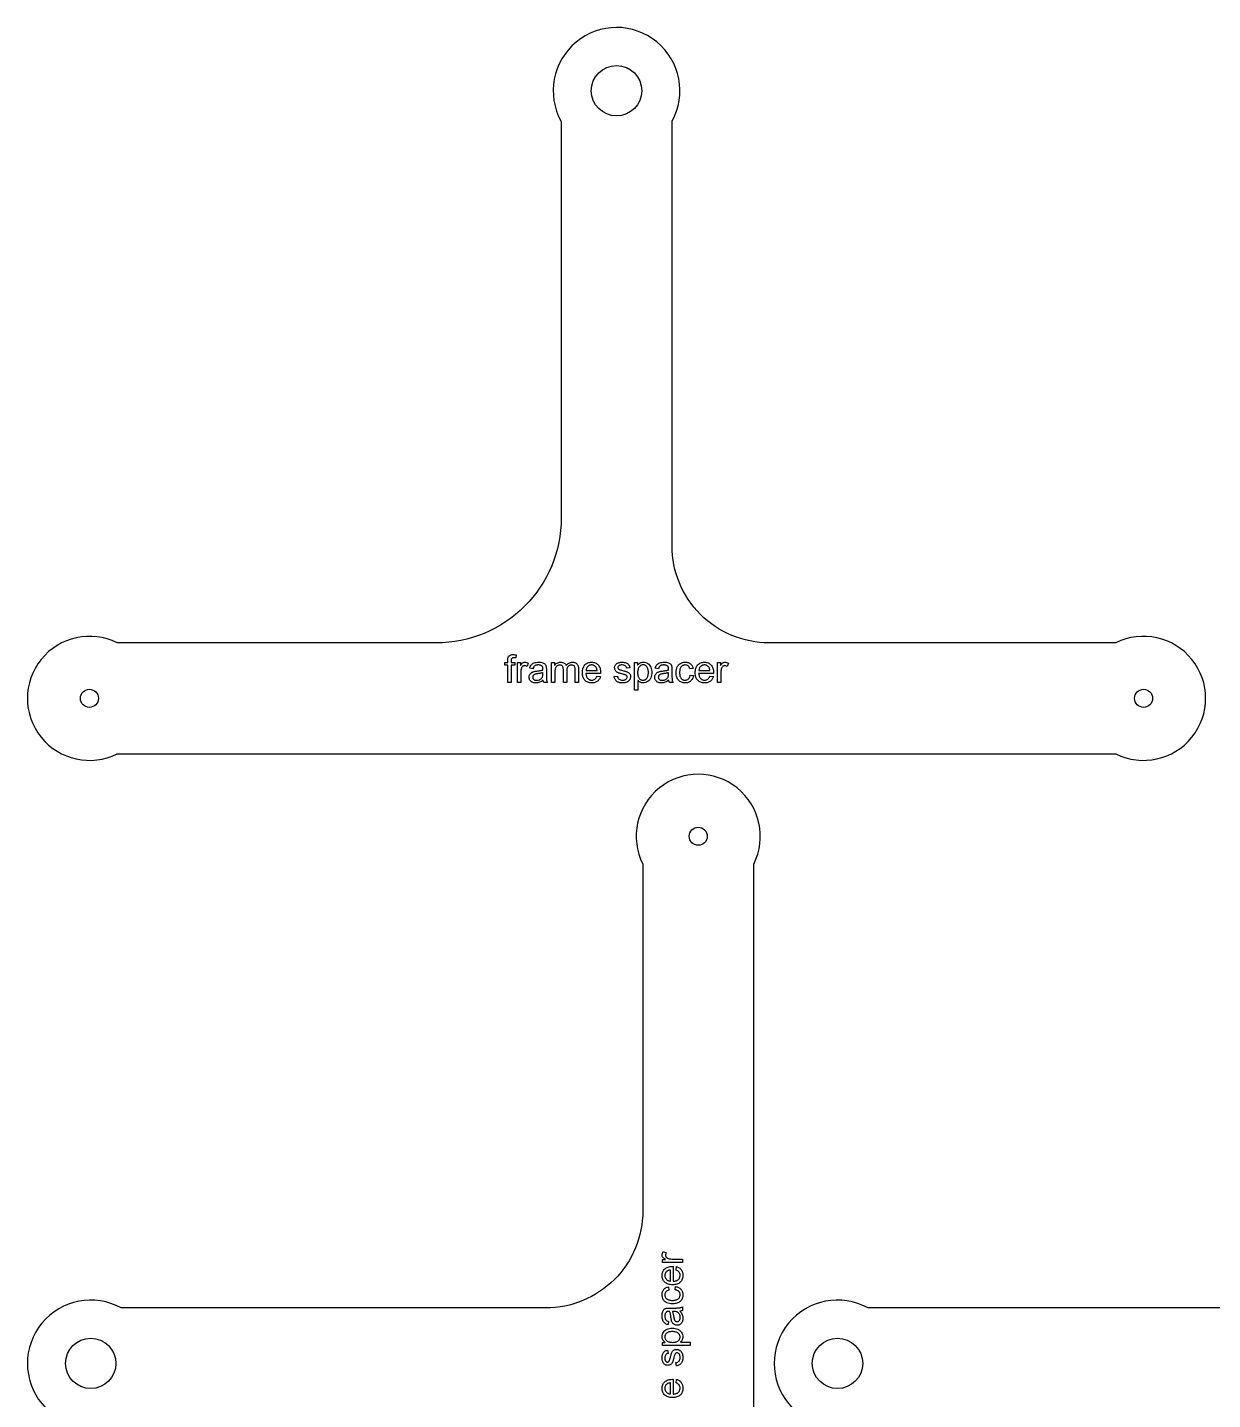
# Model space of a CAD drawing. Header units: millimetres. Extents: x 18 to 1175, y 18 to 1174.
# Drawn here: x 18 to 531, y 580 to 1174 of the extents above; entities that cross this region are included whole.
import ezdxf

# ---------------------------------------------------------------- set-up
doc = ezdxf.new("R2010")
doc.units = ezdxf.units.MM
doc.layers.add('cut', color=5, linetype='Continuous', true_color=0x0000ff)
doc.layers.add('line engraving', color=1, linetype='Continuous', true_color=0xff0000)

msp = doc.modelspace()

# ---------------------------------------------------------------- linework, layer by layer
at = {"layer": 'cut', "color": 5, "true_color": 0x0000ff}
for points in [[(296.83, 949.53), (296.83, 1133.13, 1.695342), (248.89, 1133.02), (248.89, 961.53, -0.414214), (194.89, 907.53), (56.83, 907.53, 1.618034), (56.83, 859.53), (488.83, 859.53, 1.618034), (488.83, 907.53), (338.83, 907.53, -0.414214)], [(242.19, 619.86), (58.59, 619.86, 1.695342), (58.69, 571.91), (230.19, 571.91, -0.414214), (284.19, 517.91), (284.19, 379.86, 1.618034), (332.19, 379.86), (332.19, 811.86, 1.618034), (284.19, 811.86), (284.19, 661.86, -0.414214)], [(565.22, 619.86), (381.62, 619.86, 1.695342), (381.72, 571.91), (553.22, 571.91, -0.414214), (607.22, 517.91), (607.22, 379.86, 1.618034), (655.22, 379.86), (655.22, 811.86, 1.618034), (607.22, 811.86), (607.22, 661.86, -0.414214)]]:
    msp.add_lwpolyline(points, format="xyb", close=True, dxfattribs=at)
for centre, radius in [((272.83, 1146.33), 10.9), ((44.83, 883.53), 3.9), ((500.83, 883.53), 3.9), ((308.19, 823.86), 3.9), ((45.39, 595.86), 10.9), ((368.42, 595.86), 10.9)]:
    msp.add_circle(centre, radius, dxfattribs=at)
at = {"layer": 'line engraving', "color": 1, "true_color": 0xff0000}
for points in [[(225.74, 890.39), (225.74, 897.85), (224.46, 897.85), (224.46, 898.98), (225.74, 898.98), (225.74, 899.89), (225.75, 900.3), (225.78, 900.65), (225.83, 900.94), (225.9, 901.18), (226.02, 901.45), (226.19, 901.69), (226.39, 901.91), (226.64, 902.1), (226.93, 902.25), (227.27, 902.36), (227.67, 902.43), (228.12, 902.45), (228.44, 902.44), (228.77, 902.41), (229.12, 902.37), (229.48, 902.31), (229.26, 901.04), (229.04, 901.07), (228.82, 901.1), (228.61, 901.11), (228.4, 901.12), (228.1, 901.1), (227.84, 901.05), (227.63, 900.96), (227.47, 900.83), (227.35, 900.66), (227.26, 900.43), (227.21, 900.13), (227.19, 899.77), (227.19, 898.98), (228.87, 898.98), (228.87, 897.85), (227.19, 897.85), (227.19, 890.39), (225.74, 890.39)], [(229.98, 890.39), (229.98, 898.98), (231.29, 898.98), (231.29, 897.68), (231.54, 898.1), (231.77, 898.44), (232, 898.7), (232.22, 898.88), (232.44, 899.01), (232.66, 899.1), (232.9, 899.16), (233.15, 899.17), (233.52, 899.15), (233.9, 899.06), (234.27, 898.91), (234.65, 898.71), (234.15, 897.35), (233.88, 897.49), (233.61, 897.59), (233.35, 897.65), (233.08, 897.67), (232.85, 897.65), (232.63, 897.6), (232.42, 897.51), (232.22, 897.38), (232.05, 897.23), (231.9, 897.04), (231.78, 896.83), (231.68, 896.59), (231.57, 896.19), (231.5, 895.77), (231.45, 895.34), (231.44, 894.89), (231.44, 890.39), (229.98, 890.39)], [(241.12, 891.45), (240.72, 891.13), (240.33, 890.86), (239.94, 890.64), (239.56, 890.48), (239.18, 890.35), (238.79, 890.27), (238.38, 890.21), (237.96, 890.19), (237.61, 890.21), (237.29, 890.24), (236.99, 890.29), (236.71, 890.37), (236.44, 890.47), (236.2, 890.58), (235.98, 890.72), (235.78, 890.89), (235.6, 891.07), (235.45, 891.26), (235.32, 891.46), (235.21, 891.67), (235.13, 891.9), (235.07, 892.14), (235.03, 892.39), (235.02, 892.65), (235.04, 892.96), (235.09, 893.26), (235.18, 893.54), (235.31, 893.81), (235.46, 894.05), (235.64, 894.28), (235.84, 894.47), (236.06, 894.64), (236.3, 894.79), (236.56, 894.92), (236.83, 895.03), (237.11, 895.12), (237.35, 895.18), (237.65, 895.23), (238, 895.29), (238.4, 895.34), (238.83, 895.39), (239.23, 895.45), (239.6, 895.51), (239.93, 895.57), (240.24, 895.63), (240.53, 895.7), (240.78, 895.77), (241, 895.84), (241, 895.98), (241.01, 896.09), (241.01, 896.17), (241.01, 896.22), (241, 896.44), (240.98, 896.63), (240.95, 896.82), (240.91, 896.98), (240.85, 897.13), (240.78, 897.26), (240.69, 897.38), (240.6, 897.48), (240.45, 897.59), (240.28, 897.69), (240.1, 897.78), (239.9, 897.85), (239.69, 897.9), (239.45, 897.94), (239.2, 897.96), (238.94, 897.97), (238.69, 897.96), (238.46, 897.95), (238.24, 897.92), (238.04, 897.88), (237.86, 897.83), (237.7, 897.77), (237.55, 897.69), (237.42, 897.61), (237.19, 897.39), (236.99, 897.11), (236.83, 896.76), (236.7, 896.33), (235.27, 896.53), (235.39, 896.96), (235.53, 897.36), (235.71, 897.7), (235.91, 898.01), (236.16, 898.27), (236.46, 898.5), (236.8, 898.7), (237.2, 898.87), (237.64, 899), (238.11, 899.1), (238.61, 899.16), (239.15, 899.17), (239.67, 899.16), (240.14, 899.11), (240.57, 899.03), (240.94, 898.92), (241.26, 898.78), (241.53, 898.62), (241.76, 898.45), (241.95, 898.26), (242.1, 898.06), (242.22, 897.82), (242.32, 897.56), (242.4, 897.27), (242.43, 897.05), (242.45, 896.75), (242.47, 896.38), (242.47, 895.93), (242.47, 893.99), (242.47, 893.5), (242.48, 893.07), (242.49, 892.68), (242.5, 892.33), (242.51, 892.03), (242.52, 891.78), (242.54, 891.58), (242.57, 891.42), (242.62, 891.15), (242.7, 890.89), (242.81, 890.64), (242.93, 890.39), (241.41, 890.39), (241.31, 890.63), (241.23, 890.88), (241.16, 891.16), (241.12, 891.45)], [(244.73, 890.39), (244.73, 898.98), (246.03, 898.98), (246.03, 897.77), (246.25, 898.08), (246.5, 898.34), (246.79, 898.58), (247.11, 898.79), (247.46, 898.96), (247.83, 899.08), (248.22, 899.15), (248.64, 899.17), (249.09, 899.15), (249.51, 899.08), (249.88, 898.95), (250.2, 898.78), (250.49, 898.56), (250.72, 898.3), (250.92, 898.01), (251.06, 897.67), (251.33, 898.02), (251.61, 898.33), (251.91, 898.59), (252.24, 898.8), (252.58, 898.96), (252.94, 899.08), (253.32, 899.15), (253.72, 899.17), (254.03, 899.16), (254.32, 899.13), (254.59, 899.07), (254.85, 899), (255.08, 898.9), (255.3, 898.78), (255.5, 898.63), (255.68, 898.47), (255.84, 898.28), (255.98, 898.06), (256.1, 897.83), (256.2, 897.57), (256.27, 897.28), (256.33, 896.97), (256.36, 896.64), (256.37, 896.29), (256.37, 890.39), (254.92, 890.39), (254.92, 895.8), (254.91, 896.21), (254.89, 896.55), (254.84, 896.84), (254.78, 897.06), (254.7, 897.24), (254.58, 897.41), (254.44, 897.55), (254.27, 897.68), (254.07, 897.78), (253.86, 897.85), (253.64, 897.9), (253.39, 897.91), (253.17, 897.9), (252.96, 897.87), (252.76, 897.83), (252.56, 897.76), (252.38, 897.68), (252.21, 897.57), (252.04, 897.45), (251.89, 897.31), (251.75, 897.15), (251.63, 896.96), (251.52, 896.76), (251.44, 896.53), (251.37, 896.27), (251.33, 896), (251.3, 895.7), (251.29, 895.38), (251.29, 890.39), (249.83, 890.39), (249.83, 895.97), (249.81, 896.43), (249.75, 896.82), (249.63, 897.15), (249.48, 897.43), (249.38, 897.54), (249.27, 897.64), (249.15, 897.72), (249.01, 897.79), (248.86, 897.84), (248.69, 897.88), (248.51, 897.9), (248.31, 897.91), (248.01, 897.89), (247.72, 897.83), (247.44, 897.73), (247.18, 897.59), (246.93, 897.41), (246.73, 897.19), (246.56, 896.94), (246.42, 896.64), (246.32, 896.3), (246.24, 895.88), (246.2, 895.4), (246.19, 894.85), (246.19, 890.39), (244.73, 890.39)], [(264.41, 893.16), (265.92, 892.97), (265.82, 892.65), (265.7, 892.35), (265.56, 892.06), (265.41, 891.8), (265.23, 891.55), (265.04, 891.32), (264.83, 891.11), (264.6, 890.92), (264.35, 890.75), (264.08, 890.6), (263.8, 890.48), (263.5, 890.38), (263.19, 890.3), (262.85, 890.24), (262.5, 890.21), (262.14, 890.19), (261.68, 890.21), (261.24, 890.27), (260.83, 890.36), (260.45, 890.49), (260.09, 890.65), (259.75, 890.85), (259.44, 891.08), (259.15, 891.36), (258.89, 891.66), (258.67, 891.99), (258.48, 892.36), (258.32, 892.75), (258.2, 893.17), (258.11, 893.62), (258.06, 894.1), (258.05, 894.61), (258.06, 895.14), (258.11, 895.64), (258.2, 896.1), (258.32, 896.54), (258.48, 896.94), (258.67, 897.32), (258.9, 897.66), (259.16, 897.98), (259.45, 898.26), (259.76, 898.5), (260.09, 898.71), (260.44, 898.88), (260.82, 899.01), (261.21, 899.1), (261.62, 899.16), (262.06, 899.17), (262.48, 899.16), (262.88, 899.1), (263.26, 899.01), (263.62, 898.88), (263.96, 898.72), (264.29, 898.51), (264.59, 898.28), (264.87, 898), (265.13, 897.69), (265.35, 897.36), (265.54, 896.99), (265.69, 896.59), (265.81, 896.16), (265.9, 895.7), (265.95, 895.22), (265.96, 894.7), (265.96, 894.63), (265.96, 894.54), (265.96, 894.43), (265.96, 894.31), (259.55, 894.31), (259.58, 893.97), (259.63, 893.65), (259.7, 893.34), (259.79, 893.06), (259.9, 892.8), (260.03, 892.56), (260.18, 892.34), (260.35, 892.14), (260.54, 891.97), (260.73, 891.82), (260.94, 891.69), (261.16, 891.58), (261.39, 891.5), (261.63, 891.44), (261.88, 891.4), (262.15, 891.39), (262.53, 891.42), (262.89, 891.5), (263.22, 891.63), (263.51, 891.81), (263.78, 892.05), (264.02, 892.36), (264.23, 892.73), (264.41, 893.16)], [(259.63, 895.51), (264.43, 895.51), (264.4, 895.77), (264.36, 896.02), (264.3, 896.25), (264.24, 896.46), (264.17, 896.65), (264.08, 896.83), (263.99, 896.99), (263.88, 897.14), (263.7, 897.33), (263.5, 897.5), (263.3, 897.65), (263.08, 897.77), (262.85, 897.86), (262.6, 897.92), (262.34, 897.96), (262.07, 897.98), (261.83, 897.97), (261.59, 897.94), (261.37, 897.88), (261.15, 897.81), (260.94, 897.71), (260.75, 897.6), (260.56, 897.46), (260.39, 897.31), (260.23, 897.13), (260.08, 896.94), (259.96, 896.74), (259.86, 896.52), (259.77, 896.29), (259.71, 896.04), (259.66, 895.78), (259.63, 895.51)], [(271.76, 892.95), (273.2, 893.18), (273.29, 892.77), (273.43, 892.42), (273.63, 892.11), (273.88, 891.85), (274.19, 891.65), (274.54, 891.51), (274.96, 891.42), (275.43, 891.39), (275.67, 891.4), (275.9, 891.42), (276.11, 891.45), (276.3, 891.49), (276.48, 891.55), (276.64, 891.62), (276.79, 891.7), (276.92, 891.8), (277.13, 892.01), (277.28, 892.24), (277.37, 892.49), (277.4, 892.76), (277.38, 892.99), (277.3, 893.2), (277.16, 893.38), (276.97, 893.54), (276.89, 893.59), (276.77, 893.64), (276.63, 893.7), (276.45, 893.76), (276.25, 893.82), (276.03, 893.89), (275.77, 893.96), (275.49, 894.03), (275.1, 894.13), (274.75, 894.22), (274.42, 894.32), (274.13, 894.41), (273.87, 894.49), (273.64, 894.57), (273.44, 894.65), (273.27, 894.73), (272.97, 894.89), (272.72, 895.08), (272.51, 895.3), (272.33, 895.55), (272.19, 895.81), (272.09, 896.1), (272.03, 896.39), (272.01, 896.7), (272.02, 896.98), (272.07, 897.25), (272.16, 897.51), (272.27, 897.76), (272.41, 898), (272.58, 898.21), (272.77, 898.4), (272.99, 898.58), (273.17, 898.7), (273.39, 898.81), (273.63, 898.91), (273.91, 899), (274.21, 899.08), (274.52, 899.13), (274.84, 899.16), (275.17, 899.17), (275.66, 899.16), (276.12, 899.1), (276.55, 899.01), (276.95, 898.88), (277.3, 898.72), (277.61, 898.54), (277.87, 898.33), (278.07, 898.09), (278.24, 897.82), (278.38, 897.51), (278.49, 897.16), (278.58, 896.76), (277.15, 896.57), (277.08, 896.88), (276.96, 897.16), (276.8, 897.4), (276.59, 897.61), (276.33, 897.77), (276.03, 897.88), (275.68, 897.95), (275.28, 897.98), (275.03, 897.97), (274.81, 897.96), (274.6, 897.93), (274.42, 897.89), (274.25, 897.85), (274.09, 897.79), (273.96, 897.72), (273.84, 897.65), (273.66, 897.47), (273.52, 897.29), (273.44, 897.08), (273.42, 896.87), (273.43, 896.73), (273.46, 896.6), (273.52, 896.48), (273.59, 896.36), (273.69, 896.25), (273.82, 896.14), (273.97, 896.05), (274.15, 895.97), (274.22, 895.95), (274.31, 895.92), (274.43, 895.88), (274.58, 895.84), (274.76, 895.79), (274.96, 895.73), (275.18, 895.67), (275.44, 895.6), (275.81, 895.5), (276.15, 895.4), (276.47, 895.31), (276.75, 895.22), (277, 895.14), (277.23, 895.06), (277.43, 894.99), (277.59, 894.92), (277.88, 894.78), (278.14, 894.6), (278.36, 894.39), (278.55, 894.16), (278.7, 893.89), (278.81, 893.6), (278.88, 893.27), (278.9, 892.91), (278.87, 892.55), (278.79, 892.21), (278.66, 891.87), (278.48, 891.54), (278.24, 891.24), (277.96, 890.97), (277.63, 890.74), (277.25, 890.55), (276.84, 890.39), (276.4, 890.28), (275.93, 890.22), (275.44, 890.19), (275.03, 890.21), (274.65, 890.24), (274.29, 890.29), (273.96, 890.37), (273.66, 890.47), (273.37, 890.59), (273.12, 890.73), (272.89, 890.89), (272.68, 891.08), (272.49, 891.28), (272.32, 891.51), (272.17, 891.75), (272.04, 892.02), (271.93, 892.31), (271.84, 892.62), (271.76, 892.95)], [(280.63, 887.1), (280.63, 898.98), (281.96, 898.98), (281.96, 897.86), (282.2, 898.17), (282.46, 898.44), (282.73, 898.66), (283.02, 898.85), (283.33, 898.99), (283.67, 899.09), (284.04, 899.15), (284.45, 899.17), (284.98, 899.14), (285.48, 899.03), (285.95, 898.86), (286.39, 898.61), (286.79, 898.3), (287.13, 897.93), (287.42, 897.5), (287.66, 897.01), (287.85, 896.48), (287.98, 895.93), (288.06, 895.35), (288.09, 894.75), (288.06, 894.11), (287.97, 893.5), (287.82, 892.92), (287.62, 892.38), (287.49, 892.12), (287.35, 891.88), (287.2, 891.65), (287.04, 891.44), (286.86, 891.25), (286.67, 891.07), (286.46, 890.91), (286.24, 890.76), (285.78, 890.51), (285.32, 890.34), (284.84, 890.23), (284.34, 890.19), (283.99, 890.21), (283.65, 890.27), (283.34, 890.37), (283.04, 890.5), (282.76, 890.67), (282.51, 890.85), (282.29, 891.05), (282.09, 891.28), (282.09, 887.1), (280.63, 887.1)], [(281.95, 894.64), (281.96, 894.24), (281.99, 893.86), (282.04, 893.51), (282.12, 893.19), (282.21, 892.9), (282.33, 892.64), (282.46, 892.4), (282.62, 892.19), (282.79, 892), (282.97, 891.84), (283.16, 891.7), (283.36, 891.59), (283.57, 891.5), (283.79, 891.44), (284.01, 891.4), (284.25, 891.39), (284.49, 891.41), (284.72, 891.44), (284.94, 891.51), (285.15, 891.6), (285.35, 891.71), (285.55, 891.85), (285.73, 892.02), (285.91, 892.21), (286.07, 892.43), (286.21, 892.68), (286.33, 892.96), (286.43, 893.26), (286.5, 893.59), (286.56, 893.95), (286.59, 894.34), (286.6, 894.76), (286.59, 895.16), (286.56, 895.53), (286.51, 895.87), (286.43, 896.19), (286.34, 896.49), (286.22, 896.76), (286.08, 897), (285.93, 897.22), (285.75, 897.41), (285.57, 897.57), (285.38, 897.71), (285.18, 897.83), (284.98, 897.92), (284.76, 897.98), (284.54, 898.02), (284.31, 898.03), (284.08, 898.02), (283.86, 897.98), (283.64, 897.91), (283.44, 897.82), (283.23, 897.69), (283.04, 897.54), (282.85, 897.37), (282.67, 897.16), (282.5, 896.93), (282.35, 896.68), (282.23, 896.4), (282.13, 896.1), (282.05, 895.77), (281.99, 895.42), (281.96, 895.04), (281.95, 894.64)], [(295.45, 891.45), (295.05, 891.13), (294.66, 890.86), (294.27, 890.64), (293.89, 890.48), (293.51, 890.35), (293.12, 890.27), (292.71, 890.21), (292.29, 890.19), (291.94, 890.21), (291.62, 890.24), (291.32, 890.29), (291.04, 890.37), (290.77, 890.47), (290.53, 890.58), (290.31, 890.72), (290.11, 890.89), (289.93, 891.07), (289.78, 891.26), (289.65, 891.46), (289.54, 891.67), (289.46, 891.9), (289.4, 892.14), (289.36, 892.39), (289.35, 892.65), (289.37, 892.96), (289.42, 893.26), (289.51, 893.54), (289.64, 893.81), (289.79, 894.05), (289.97, 894.28), (290.17, 894.47), (290.39, 894.64), (290.63, 894.79), (290.89, 894.92), (291.16, 895.03), (291.44, 895.12), (291.68, 895.18), (291.98, 895.23), (292.33, 895.29), (292.73, 895.34), (293.16, 895.39), (293.56, 895.45), (293.93, 895.51), (294.26, 895.57), (294.57, 895.63), (294.86, 895.7), (295.11, 895.77), (295.33, 895.84), (295.33, 895.98), (295.34, 896.09), (295.34, 896.17), (295.34, 896.22), (295.33, 896.44), (295.31, 896.63), (295.28, 896.82), (295.23, 896.98), (295.18, 897.13), (295.11, 897.26), (295.02, 897.38), (294.93, 897.48), (294.78, 897.59), (294.61, 897.69), (294.43, 897.78), (294.23, 897.85), (294.02, 897.9), (293.78, 897.94), (293.53, 897.96), (293.27, 897.97), (293.02, 897.96), (292.79, 897.95), (292.57, 897.92), (292.37, 897.88), (292.19, 897.83), (292.03, 897.77), (291.88, 897.69), (291.75, 897.61), (291.52, 897.39), (291.32, 897.11), (291.16, 896.76), (291.03, 896.33), (289.6, 896.53), (289.72, 896.96), (289.86, 897.36), (290.03, 897.7), (290.24, 898.01), (290.49, 898.27), (290.79, 898.5), (291.13, 898.7), (291.53, 898.87), (291.97, 899), (292.44, 899.1), (292.94, 899.16), (293.48, 899.17), (294, 899.16), (294.47, 899.11), (294.9, 899.03), (295.27, 898.92), (295.59, 898.78), (295.86, 898.62), (296.09, 898.45), (296.28, 898.26), (296.43, 898.06), (296.55, 897.82), (296.65, 897.56), (296.73, 897.27), (296.76, 897.05), (296.78, 896.75), (296.8, 896.38), (296.8, 895.93), (296.8, 893.99), (296.8, 893.5), (296.81, 893.07), (296.82, 892.68), (296.83, 892.33), (296.84, 892.03), (296.85, 891.78), (296.87, 891.58), (296.9, 891.42), (296.95, 891.15), (297.03, 890.89), (297.14, 890.64), (297.26, 890.39), (295.74, 890.39), (295.64, 890.63), (295.56, 890.88), (295.49, 891.16), (295.45, 891.45)], [(304.67, 893.54), (306.1, 893.35), (306.03, 892.99), (305.93, 892.65), (305.82, 892.33), (305.68, 892.03), (305.52, 891.75), (305.33, 891.49), (305.13, 891.25), (304.9, 891.03), (304.65, 890.84), (304.39, 890.67), (304.11, 890.52), (303.82, 890.4), (303.52, 890.31), (303.2, 890.25), (302.87, 890.21), (302.52, 890.19), (302.09, 890.21), (301.68, 890.27), (301.3, 890.36), (300.93, 890.48), (300.59, 890.65), (300.27, 890.84), (299.97, 891.08), (299.69, 891.35), (299.44, 891.65), (299.22, 891.99), (299.03, 892.35), (298.88, 892.75), (298.77, 893.18), (298.68, 893.64), (298.63, 894.13), (298.61, 894.65), (298.64, 895.33), (298.73, 895.96), (298.87, 896.54), (299.08, 897.09), (299.2, 897.34), (299.34, 897.58), (299.49, 897.8), (299.66, 898), (299.84, 898.19), (300.04, 898.36), (300.25, 898.51), (300.48, 898.65), (300.96, 898.88), (301.46, 899.04), (301.99, 899.14), (302.53, 899.17), (302.87, 899.16), (303.2, 899.13), (303.51, 899.07), (303.8, 899), (304.08, 898.9), (304.34, 898.78), (304.59, 898.63), (304.82, 898.47), (305.03, 898.28), (305.22, 898.08), (305.4, 897.85), (305.55, 897.61), (305.68, 897.35), (305.79, 897.07), (305.89, 896.77), (305.96, 896.46), (304.54, 896.24), (304.42, 896.64), (304.26, 897), (304.07, 897.3), (303.83, 897.54), (303.56, 897.73), (303.26, 897.87), (302.94, 897.95), (302.59, 897.98), (302.32, 897.96), (302.06, 897.93), (301.82, 897.87), (301.59, 897.78), (301.37, 897.67), (301.17, 897.53), (300.98, 897.37), (300.8, 897.19), (300.64, 896.98), (300.5, 896.74), (300.38, 896.47), (300.28, 896.17), (300.21, 895.84), (300.15, 895.49), (300.12, 895.11), (300.11, 894.69), (300.12, 894.27), (300.15, 893.89), (300.2, 893.53), (300.28, 893.2), (300.37, 892.9), (300.48, 892.63), (300.62, 892.39), (300.77, 892.18), (300.95, 891.99), (301.13, 891.83), (301.33, 891.7), (301.54, 891.59), (301.76, 891.5), (302, 891.44), (302.24, 891.4), (302.51, 891.39), (302.92, 891.43), (303.29, 891.52), (303.63, 891.69), (303.94, 891.92), (304.07, 892.06), (304.2, 892.22), (304.31, 892.39), (304.41, 892.59), (304.49, 892.8), (304.56, 893.03), (304.62, 893.27), (304.67, 893.54)], [(313.22, 893.16), (314.73, 892.97), (314.63, 892.65), (314.51, 892.35), (314.38, 892.06), (314.22, 891.8), (314.05, 891.55), (313.85, 891.32), (313.64, 891.11), (313.41, 890.92), (313.16, 890.75), (312.9, 890.6), (312.61, 890.48), (312.31, 890.38), (312, 890.3), (311.67, 890.24), (311.32, 890.21), (310.95, 890.19), (310.49, 890.21), (310.06, 890.27), (309.65, 890.36), (309.26, 890.49), (308.9, 890.65), (308.56, 890.85), (308.25, 891.08), (307.96, 891.36), (307.7, 891.66), (307.48, 891.99), (307.29, 892.36), (307.13, 892.75), (307.01, 893.17), (306.93, 893.62), (306.87, 894.1), (306.86, 894.61), (306.88, 895.14), (306.93, 895.64), (307.01, 896.1), (307.14, 896.54), (307.29, 896.94), (307.49, 897.32), (307.71, 897.66), (307.97, 897.98), (308.26, 898.26), (308.57, 898.5), (308.9, 898.71), (309.26, 898.88), (309.63, 899.01), (310.02, 899.1), (310.44, 899.16), (310.87, 899.17), (311.29, 899.16), (311.69, 899.1), (312.07, 899.01), (312.44, 898.88), (312.78, 898.72), (313.1, 898.51), (313.4, 898.28), (313.69, 898), (313.94, 897.69), (314.16, 897.36), (314.35, 896.99), (314.5, 896.59), (314.62, 896.16), (314.71, 895.7), (314.76, 895.22), (314.78, 894.7), (314.78, 894.63), (314.78, 894.54), (314.77, 894.43), (314.77, 894.31), (308.36, 894.31), (308.39, 893.97), (308.44, 893.65), (308.51, 893.34), (308.6, 893.06), (308.71, 892.8), (308.84, 892.56), (308.99, 892.34), (309.16, 892.14), (309.35, 891.97), (309.55, 891.82), (309.75, 891.69), (309.97, 891.58), (310.2, 891.5), (310.44, 891.44), (310.7, 891.4), (310.96, 891.39), (311.34, 891.42), (311.7, 891.5), (312.03, 891.63), (312.33, 891.81), (312.59, 892.05), (312.83, 892.36), (313.04, 892.73), (313.22, 893.16)], [(308.44, 895.51), (313.24, 895.51), (313.21, 895.77), (313.17, 896.02), (313.12, 896.25), (313.05, 896.46), (312.98, 896.65), (312.89, 896.83), (312.8, 896.99), (312.69, 897.14), (312.51, 897.33), (312.32, 897.5), (312.11, 897.65), (311.89, 897.77), (311.66, 897.86), (311.41, 897.92), (311.16, 897.96), (310.89, 897.98), (310.64, 897.97), (310.4, 897.94), (310.18, 897.88), (309.96, 897.81), (309.76, 897.71), (309.56, 897.6), (309.38, 897.46), (309.2, 897.31), (309.04, 897.13), (308.9, 896.94), (308.77, 896.74), (308.67, 896.52), (308.58, 896.29), (308.52, 896.04), (308.47, 895.78), (308.44, 895.51)], [(316.54, 890.39), (316.54, 898.98), (317.85, 898.98), (317.85, 897.68), (318.1, 898.1), (318.33, 898.44), (318.56, 898.7), (318.78, 898.88), (319, 899.01), (319.22, 899.1), (319.46, 899.16), (319.71, 899.17), (320.08, 899.15), (320.45, 899.06), (320.83, 898.91), (321.21, 898.71), (320.71, 897.35), (320.44, 897.49), (320.17, 897.59), (319.91, 897.65), (319.64, 897.67), (319.41, 897.65), (319.19, 897.6), (318.98, 897.51), (318.78, 897.38), (318.61, 897.23), (318.46, 897.04), (318.33, 896.83), (318.24, 896.59), (318.13, 896.19), (318.06, 895.77), (318.01, 895.34), (318, 894.89), (318, 890.39), (316.54, 890.39)], [(241, 894.7), (240.79, 894.62), (240.55, 894.55), (240.29, 894.47), (240.01, 894.4), (239.7, 894.33), (239.37, 894.27), (239.01, 894.21), (238.62, 894.15), (238.21, 894.08), (237.86, 894.01), (237.57, 893.94), (237.35, 893.86), (237.18, 893.77), (237.02, 893.66), (236.89, 893.53), (236.78, 893.39), (236.69, 893.23), (236.63, 893.06), (236.59, 892.88), (236.58, 892.69), (236.6, 892.42), (236.69, 892.16), (236.82, 891.93), (237.02, 891.72), (237.26, 891.55), (237.56, 891.43), (237.91, 891.36), (238.31, 891.34), (238.72, 891.36), (239.1, 891.43), (239.46, 891.54), (239.8, 891.7), (240.11, 891.9), (240.37, 892.14), (240.59, 892.41), (240.77, 892.71), (240.87, 892.99), (240.94, 893.32), (240.99, 893.71), (241, 894.17), (241, 894.7)], [(295.33, 894.7), (295.12, 894.62), (294.88, 894.55), (294.62, 894.47), (294.34, 894.4), (294.03, 894.33), (293.69, 894.27), (293.34, 894.21), (292.95, 894.15), (292.54, 894.08), (292.19, 894.01), (291.9, 893.94), (291.68, 893.86), (291.51, 893.77), (291.35, 893.66), (291.22, 893.53), (291.11, 893.39), (291.02, 893.23), (290.96, 893.06), (290.92, 892.88), (290.91, 892.69), (290.93, 892.42), (291.02, 892.16), (291.15, 891.93), (291.35, 891.72), (291.59, 891.55), (291.89, 891.43), (292.24, 891.36), (292.64, 891.34), (293.05, 891.36), (293.43, 891.43), (293.79, 891.54), (294.13, 891.7), (294.44, 891.9), (294.7, 892.14), (294.92, 892.41), (295.1, 892.71), (295.2, 892.99), (295.27, 893.32), (295.32, 893.71), (295.33, 894.17), (295.33, 894.7)], [(301.33, 639.57), (292.74, 639.57), (292.74, 640.88), (294.04, 640.88), (293.62, 641.12), (293.28, 641.36), (293.02, 641.59), (292.83, 641.8), (292.71, 642.02), (292.61, 642.25), (292.56, 642.49), (292.54, 642.74), (292.57, 643.11), (292.66, 643.48), (292.81, 643.86), (293.01, 644.23), (294.36, 643.73), (294.22, 643.47), (294.12, 643.2), (294.07, 642.93), (294.05, 642.66), (294.06, 642.43), (294.12, 642.21), (294.21, 642), (294.33, 641.81), (294.49, 641.63), (294.68, 641.48), (294.89, 641.36), (295.13, 641.26), (295.53, 641.16), (295.94, 641.08), (296.38, 641.04), (296.83, 641.02), (301.33, 641.02), (301.33, 639.57)], [(298.56, 636.25), (298.75, 637.75), (299.07, 637.66), (299.37, 637.54), (299.65, 637.4), (299.92, 637.25), (300.16, 637.07), (300.39, 636.88), (300.6, 636.67), (300.79, 636.44), (300.96, 636.19), (301.11, 635.92), (301.24, 635.64), (301.34, 635.34), (301.42, 635.02), (301.48, 634.69), (301.51, 634.34), (301.52, 633.98), (301.5, 633.52), (301.45, 633.08), (301.36, 632.67), (301.23, 632.29), (301.07, 631.92), (300.87, 631.59), (300.63, 631.28), (300.36, 630.99), (300.06, 630.73), (299.72, 630.5), (299.36, 630.31), (298.97, 630.16), (298.54, 630.04), (298.09, 629.95), (297.61, 629.9), (297.1, 629.88), (296.58, 629.9), (296.08, 629.95), (295.61, 630.04), (295.18, 630.16), (294.77, 630.32), (294.4, 630.51), (294.05, 630.74), (293.74, 631), (293.46, 631.29), (293.21, 631.6), (293.01, 631.93), (292.84, 632.28), (292.71, 632.65), (292.62, 633.05), (292.56, 633.46), (292.54, 633.9), (292.56, 634.32), (292.61, 634.72), (292.71, 635.1), (292.83, 635.46), (293, 635.8), (293.2, 636.12), (293.44, 636.43), (293.71, 636.71), (294.02, 636.97), (294.36, 637.19), (294.73, 637.38), (295.13, 637.53), (295.55, 637.65), (296.01, 637.73), (296.5, 637.79), (297.01, 637.8), (297.09, 637.8), (297.18, 637.8), (297.28, 637.8), (297.4, 637.79), (297.4, 631.39), (297.75, 631.42), (298.07, 631.47), (298.37, 631.54), (298.65, 631.63), (298.91, 631.74), (299.15, 631.87), (299.37, 632.02), (299.57, 632.19), (299.75, 632.37), (299.9, 632.57), (300.03, 632.78), (300.14, 633), (300.22, 633.23), (300.28, 633.47), (300.31, 633.72), (300.32, 633.98), (300.3, 634.37), (300.22, 634.73), (300.09, 635.05), (299.9, 635.35), (299.66, 635.62), (299.36, 635.86), (298.99, 636.07), (298.56, 636.25)], [(296.21, 631.47), (296.21, 636.27), (295.94, 636.24), (295.7, 636.19), (295.47, 636.14), (295.26, 636.08), (295.06, 636.01), (294.88, 635.92), (294.72, 635.82), (294.58, 635.72), (294.38, 635.54), (294.21, 635.34), (294.07, 635.14), (293.95, 634.92), (293.86, 634.68), (293.79, 634.44), (293.75, 634.18), (293.74, 633.91), (293.75, 633.67), (293.78, 633.43), (293.83, 633.2), (293.91, 632.99), (294, 632.78), (294.12, 632.59), (294.25, 632.4), (294.41, 632.22), (294.58, 632.06), (294.77, 631.92), (294.98, 631.8), (295.19, 631.69), (295.43, 631.61), (295.67, 631.54), (295.93, 631.5), (296.21, 631.47)], [(298.18, 627.69), (298.37, 629.12), (298.73, 629.05), (299.07, 628.96), (299.39, 628.84), (299.69, 628.7), (299.97, 628.54), (300.22, 628.36), (300.46, 628.15), (300.68, 627.92), (300.88, 627.67), (301.05, 627.41), (301.19, 627.13), (301.31, 626.84), (301.4, 626.54), (301.47, 626.22), (301.51, 625.89), (301.52, 625.55), (301.5, 625.12), (301.45, 624.71), (301.36, 624.32), (301.23, 623.96), (301.07, 623.61), (300.87, 623.29), (300.64, 622.99), (300.37, 622.71), (300.06, 622.46), (299.73, 622.24), (299.36, 622.06), (298.97, 621.91), (298.54, 621.79), (298.08, 621.71), (297.59, 621.66), (297.06, 621.64), (296.39, 621.67), (295.76, 621.75), (295.17, 621.9), (294.63, 622.1), (294.38, 622.22), (294.14, 622.36), (293.92, 622.51), (293.72, 622.68), (293.53, 622.86), (293.36, 623.06), (293.2, 623.28), (293.06, 623.5), (292.83, 623.99), (292.67, 624.49), (292.57, 625.01), (292.54, 625.55), (292.55, 625.9), (292.59, 626.22), (292.64, 626.53), (292.72, 626.83), (292.82, 627.11), (292.94, 627.37), (293.08, 627.61), (293.25, 627.84), (293.44, 628.06), (293.64, 628.25), (293.86, 628.42), (294.11, 628.57), (294.37, 628.71), (294.65, 628.82), (294.94, 628.91), (295.26, 628.98), (295.48, 627.57), (295.07, 627.45), (294.72, 627.29), (294.42, 627.09), (294.18, 626.85), (293.98, 626.58), (293.85, 626.29), (293.77, 625.96), (293.74, 625.61), (293.75, 625.34), (293.79, 625.09), (293.85, 624.84), (293.94, 624.61), (294.05, 624.4), (294.18, 624.19), (294.34, 624), (294.53, 623.82), (294.74, 623.66), (294.98, 623.52), (295.25, 623.4), (295.55, 623.31), (295.87, 623.23), (296.23, 623.18), (296.61, 623.15), (297.02, 623.14), (297.44, 623.15), (297.83, 623.18), (298.19, 623.23), (298.52, 623.3), (298.82, 623.4), (299.09, 623.51), (299.33, 623.64), (299.54, 623.8), (299.72, 623.97), (299.88, 624.16), (300.02, 624.35), (300.13, 624.56), (300.21, 624.79), (300.27, 625.02), (300.31, 625.27), (300.32, 625.53), (300.29, 625.94), (300.19, 626.32), (300.03, 626.66), (299.8, 626.96), (299.66, 627.1), (299.5, 627.22), (299.32, 627.33), (299.13, 627.43), (298.92, 627.52), (298.69, 627.59), (298.44, 627.65), (298.18, 627.69)], [(300.27, 618.48), (300.59, 618.08), (300.85, 617.68), (301.07, 617.3), (301.24, 616.92), (301.36, 616.54), (301.45, 616.14), (301.5, 615.74), (301.52, 615.31), (301.51, 614.97), (301.48, 614.65), (301.42, 614.34), (301.35, 614.06), (301.25, 613.8), (301.13, 613.56), (300.99, 613.34), (300.83, 613.14), (300.65, 612.96), (300.46, 612.8), (300.26, 612.67), (300.04, 612.57), (299.81, 612.48), (299.58, 612.42), (299.32, 612.39), (299.06, 612.38), (298.75, 612.39), (298.46, 612.45), (298.18, 612.54), (297.91, 612.66), (297.66, 612.82), (297.44, 613), (297.24, 613.19), (297.07, 613.42), (296.92, 613.66), (296.79, 613.91), (296.68, 614.18), (296.59, 614.46), (296.54, 614.71), (296.48, 615), (296.43, 615.35), (296.38, 615.76), (296.32, 616.18), (296.27, 616.58), (296.21, 616.95), (296.15, 617.29), (296.08, 617.6), (296.01, 617.88), (295.95, 618.13), (295.87, 618.36), (295.74, 618.36), (295.63, 618.36), (295.55, 618.36), (295.49, 618.36), (295.28, 618.36), (295.08, 618.34), (294.9, 618.31), (294.74, 618.26), (294.59, 618.2), (294.45, 618.13), (294.34, 618.05), (294.24, 617.95), (294.12, 617.8), (294.02, 617.64), (293.94, 617.46), (293.87, 617.26), (293.82, 617.04), (293.78, 616.81), (293.75, 616.56), (293.75, 616.29), (293.75, 616.04), (293.77, 615.81), (293.8, 615.6), (293.84, 615.4), (293.89, 615.22), (293.95, 615.05), (294.02, 614.91), (294.11, 614.78), (294.32, 614.55), (294.61, 614.35), (294.96, 614.18), (295.38, 614.05), (295.19, 612.63), (294.75, 612.74), (294.36, 612.88), (294.01, 613.06), (293.71, 613.27), (293.45, 613.51), (293.21, 613.81), (293.01, 614.16), (292.84, 614.55), (292.71, 614.99), (292.62, 615.46), (292.56, 615.97), (292.54, 616.5), (292.56, 617.03), (292.61, 617.5), (292.69, 617.92), (292.8, 618.29), (292.94, 618.61), (293.09, 618.89), (293.26, 619.12), (293.45, 619.3), (293.66, 619.45), (293.9, 619.58), (294.16, 619.68), (294.44, 619.75), (294.67, 619.79), (294.96, 619.81), (295.34, 619.82), (295.79, 619.83), (297.73, 619.83), (298.21, 619.83), (298.65, 619.83), (299.04, 619.84), (299.38, 619.85), (299.68, 619.86), (299.93, 619.88), (300.14, 619.9), (300.3, 619.92), (300.56, 619.98), (300.82, 620.06), (301.08, 620.16), (301.33, 620.29), (301.33, 618.77), (301.09, 618.66), (300.84, 618.58), (300.56, 618.52), (300.27, 618.48)], [(297.01, 618.36), (297.09, 618.14), (297.17, 617.91), (297.24, 617.65), (297.31, 617.36), (297.38, 617.05), (297.45, 616.72), (297.51, 616.36), (297.56, 615.98), (297.63, 615.56), (297.7, 615.21), (297.78, 614.93), (297.86, 614.71), (297.95, 614.53), (298.06, 614.38), (298.18, 614.24), (298.33, 614.13), (298.49, 614.04), (298.66, 613.98), (298.84, 613.94), (299.02, 613.93), (299.3, 613.96), (299.55, 614.04), (299.79, 614.18), (299.99, 614.37), (300.16, 614.62), (300.28, 614.91), (300.36, 615.26), (300.38, 615.66), (300.36, 616.07), (300.29, 616.46), (300.17, 616.82), (300.01, 617.16), (299.81, 617.46), (299.58, 617.73), (299.31, 617.95), (299, 618.12), (298.73, 618.22), (298.39, 618.3), (298, 618.34), (297.55, 618.36), (297.01, 618.36)], [(304.62, 603.66), (292.74, 603.66), (292.74, 604.98), (293.85, 604.98), (293.54, 605.23), (293.28, 605.48), (293.05, 605.75), (292.87, 606.04), (292.73, 606.35), (292.62, 606.7), (292.56, 607.07), (292.54, 607.47), (292.58, 608.01), (292.68, 608.51), (292.86, 608.98), (293.11, 609.42), (293.42, 609.81), (293.79, 610.15), (294.22, 610.45), (294.71, 610.69), (295.23, 610.87), (295.79, 611.01), (296.36, 611.09), (296.97, 611.11), (297.61, 611.09), (298.22, 611), (298.8, 610.85), (299.34, 610.64), (299.6, 610.52), (299.84, 610.38), (300.06, 610.23), (300.27, 610.06), (300.47, 609.88), (300.65, 609.69), (300.81, 609.49), (300.96, 609.27), (301.2, 608.81), (301.38, 608.34), (301.49, 607.86), (301.52, 607.37), (301.5, 607.01), (301.44, 606.68), (301.35, 606.36), (301.21, 606.06), (301.05, 605.79), (300.87, 605.54), (300.66, 605.31), (300.44, 605.11), (304.62, 605.11), (304.62, 603.66)], [(297.08, 604.97), (297.48, 604.99), (297.85, 605.02), (298.2, 605.07), (298.52, 605.14), (298.81, 605.24), (299.08, 605.35), (299.32, 605.49), (299.53, 605.65), (299.72, 605.82), (299.88, 606), (300.01, 606.19), (300.13, 606.39), (300.21, 606.6), (300.27, 606.81), (300.31, 607.04), (300.32, 607.27), (300.31, 607.51), (300.27, 607.74), (300.21, 607.96), (300.12, 608.17), (300, 608.38), (299.86, 608.57), (299.69, 608.76), (299.5, 608.93), (299.28, 609.1), (299.04, 609.24), (298.76, 609.36), (298.46, 609.45), (298.12, 609.53), (297.76, 609.58), (297.37, 609.62), (296.96, 609.63), (296.56, 609.62), (296.19, 609.58), (295.84, 609.53), (295.52, 609.46), (295.23, 609.36), (294.96, 609.25), (294.72, 609.11), (294.5, 608.95), (294.31, 608.78), (294.14, 608.6), (294, 608.41), (293.89, 608.21), (293.8, 608), (293.73, 607.79), (293.69, 607.57), (293.68, 607.34), (293.7, 607.11), (293.74, 606.89), (293.8, 606.67), (293.9, 606.46), (294.02, 606.26), (294.17, 606.06), (294.35, 605.87), (294.55, 605.69), (294.78, 605.52), (295.04, 605.38), (295.31, 605.25), (295.62, 605.15), (295.95, 605.08), (296.3, 605.02), (296.68, 604.99), (297.08, 604.97)], [(298.76, 594.79), (298.54, 596.23), (298.94, 596.32), (299.3, 596.46), (299.61, 596.66), (299.86, 596.91), (300.06, 597.21), (300.21, 597.57), (300.29, 597.98), (300.32, 598.45), (300.32, 598.7), (300.3, 598.92), (300.27, 599.13), (300.22, 599.33), (300.16, 599.51), (300.09, 599.67), (300.01, 599.81), (299.91, 599.94), (299.7, 600.16), (299.47, 600.31), (299.22, 600.4), (298.96, 600.43), (298.72, 600.4), (298.52, 600.32), (298.33, 600.19), (298.18, 600), (298.13, 599.91), (298.08, 599.79), (298.02, 599.65), (297.96, 599.48), (297.9, 599.28), (297.83, 599.05), (297.76, 598.79), (297.69, 598.51), (297.59, 598.13), (297.49, 597.77), (297.4, 597.45), (297.31, 597.16), (297.22, 596.89), (297.14, 596.66), (297.06, 596.46), (296.99, 596.29), (296.82, 596), (296.63, 595.75), (296.42, 595.53), (296.17, 595.35), (295.9, 595.21), (295.62, 595.11), (295.33, 595.05), (295.02, 595.03), (294.73, 595.05), (294.46, 595.1), (294.2, 595.18), (293.95, 595.3), (293.72, 595.44), (293.5, 595.61), (293.31, 595.8), (293.14, 596.01), (293.02, 596.2), (292.91, 596.41), (292.81, 596.66), (292.72, 596.94), (292.64, 597.24), (292.58, 597.55), (292.55, 597.87), (292.54, 598.2), (292.56, 598.69), (292.61, 599.15), (292.71, 599.57), (292.83, 599.97), (292.99, 600.33), (293.18, 600.64), (293.39, 600.89), (293.62, 601.1), (293.89, 601.27), (294.2, 601.41), (294.56, 601.52), (294.95, 601.6), (295.15, 600.18), (294.83, 600.11), (294.56, 599.99), (294.31, 599.83), (294.11, 599.62), (293.95, 599.36), (293.83, 599.05), (293.76, 598.7), (293.74, 598.3), (293.74, 598.06), (293.76, 597.84), (293.79, 597.63), (293.82, 597.44), (293.87, 597.27), (293.93, 597.12), (293.99, 596.99), (294.07, 596.87), (294.24, 596.68), (294.43, 596.55), (294.63, 596.47), (294.85, 596.44), (294.98, 596.45), (295.12, 596.48), (295.24, 596.54), (295.36, 596.62), (295.47, 596.72), (295.57, 596.85), (295.66, 597), (295.74, 597.18), (295.77, 597.24), (295.8, 597.34), (295.84, 597.46), (295.88, 597.61), (295.93, 597.78), (295.98, 597.98), (296.05, 598.21), (296.12, 598.46), (296.22, 598.83), (296.31, 599.18), (296.41, 599.49), (296.49, 599.77), (296.57, 600.03), (296.65, 600.25), (296.72, 600.45), (296.79, 600.62), (296.94, 600.91), (297.11, 601.16), (297.32, 601.39), (297.56, 601.58), (297.82, 601.73), (298.12, 601.84), (298.45, 601.9), (298.8, 601.93), (299.16, 601.9), (299.51, 601.82), (299.85, 601.69), (300.17, 601.5), (300.48, 601.26), (300.74, 600.98), (300.97, 600.65), (301.17, 600.27), (301.32, 599.86), (301.43, 599.42), (301.5, 598.96), (301.52, 598.46), (301.51, 598.06), (301.48, 597.68), (301.42, 597.32), (301.35, 596.99), (301.25, 596.68), (301.13, 596.4), (300.99, 596.14), (300.83, 595.91), (300.64, 595.7), (300.44, 595.51), (300.21, 595.34), (299.96, 595.19), (299.69, 595.06), (299.4, 594.95), (299.09, 594.86), (298.76, 594.79)], [(298.56, 587.44), (298.75, 588.94), (299.07, 588.84), (299.37, 588.73), (299.65, 588.59), (299.92, 588.43), (300.16, 588.26), (300.39, 588.07), (300.6, 587.85), (300.79, 587.62), (300.96, 587.37), (301.11, 587.11), (301.24, 586.83), (301.34, 586.53), (301.42, 586.21), (301.48, 585.88), (301.51, 585.53), (301.52, 585.16), (301.5, 584.7), (301.45, 584.27), (301.36, 583.86), (301.23, 583.47), (301.07, 583.11), (300.87, 582.78), (300.63, 582.46), (300.36, 582.17), (300.06, 581.92), (299.72, 581.69), (299.36, 581.5), (298.97, 581.35), (298.54, 581.23), (298.09, 581.14), (297.61, 581.09), (297.1, 581.07), (296.58, 581.09), (296.08, 581.14), (295.61, 581.23), (295.18, 581.35), (294.77, 581.51), (294.4, 581.7), (294.05, 581.92), (293.74, 582.19), (293.46, 582.48), (293.21, 582.79), (293.01, 583.12), (292.84, 583.47), (292.71, 583.84), (292.62, 584.23), (292.56, 584.65), (292.54, 585.08), (292.56, 585.5), (292.61, 585.9), (292.71, 586.29), (292.83, 586.65), (293, 586.99), (293.2, 587.31), (293.44, 587.61), (293.71, 587.9), (294.02, 588.15), (294.36, 588.38), (294.73, 588.56), (295.13, 588.72), (295.55, 588.84), (296.01, 588.92), (296.5, 588.97), (297.01, 588.99), (297.09, 588.99), (297.18, 588.99), (297.28, 588.99), (297.4, 588.98), (297.4, 582.57), (297.75, 582.6), (298.07, 582.66), (298.37, 582.73), (298.65, 582.82), (298.91, 582.93), (299.15, 583.06), (299.37, 583.21), (299.57, 583.38), (299.75, 583.56), (299.9, 583.76), (300.03, 583.97), (300.14, 584.18), (300.22, 584.41), (300.28, 584.66), (300.31, 584.91), (300.32, 585.17), (300.3, 585.56), (300.22, 585.91), (300.09, 586.24), (299.9, 586.54), (299.66, 586.81), (299.36, 587.05), (298.99, 587.26), (298.56, 587.44)], [(296.21, 582.66), (296.21, 587.45), (295.94, 587.42), (295.7, 587.38), (295.47, 587.33), (295.26, 587.27), (295.06, 587.19), (294.88, 587.11), (294.72, 587.01), (294.58, 586.9), (294.38, 586.72), (294.21, 586.53), (294.07, 586.32), (293.95, 586.1), (293.86, 585.87), (293.79, 585.63), (293.75, 585.37), (293.74, 585.1), (293.75, 584.85), (293.78, 584.62), (293.83, 584.39), (293.91, 584.18), (294, 583.97), (294.12, 583.77), (294.25, 583.59), (294.41, 583.41), (294.58, 583.25), (294.77, 583.11), (294.98, 582.99), (295.19, 582.88), (295.43, 582.8), (295.67, 582.73), (295.93, 582.68), (296.21, 582.66)]]:
    msp.add_lwpolyline(points, dxfattribs=at)

doc.saveas('drawing.dxf')
